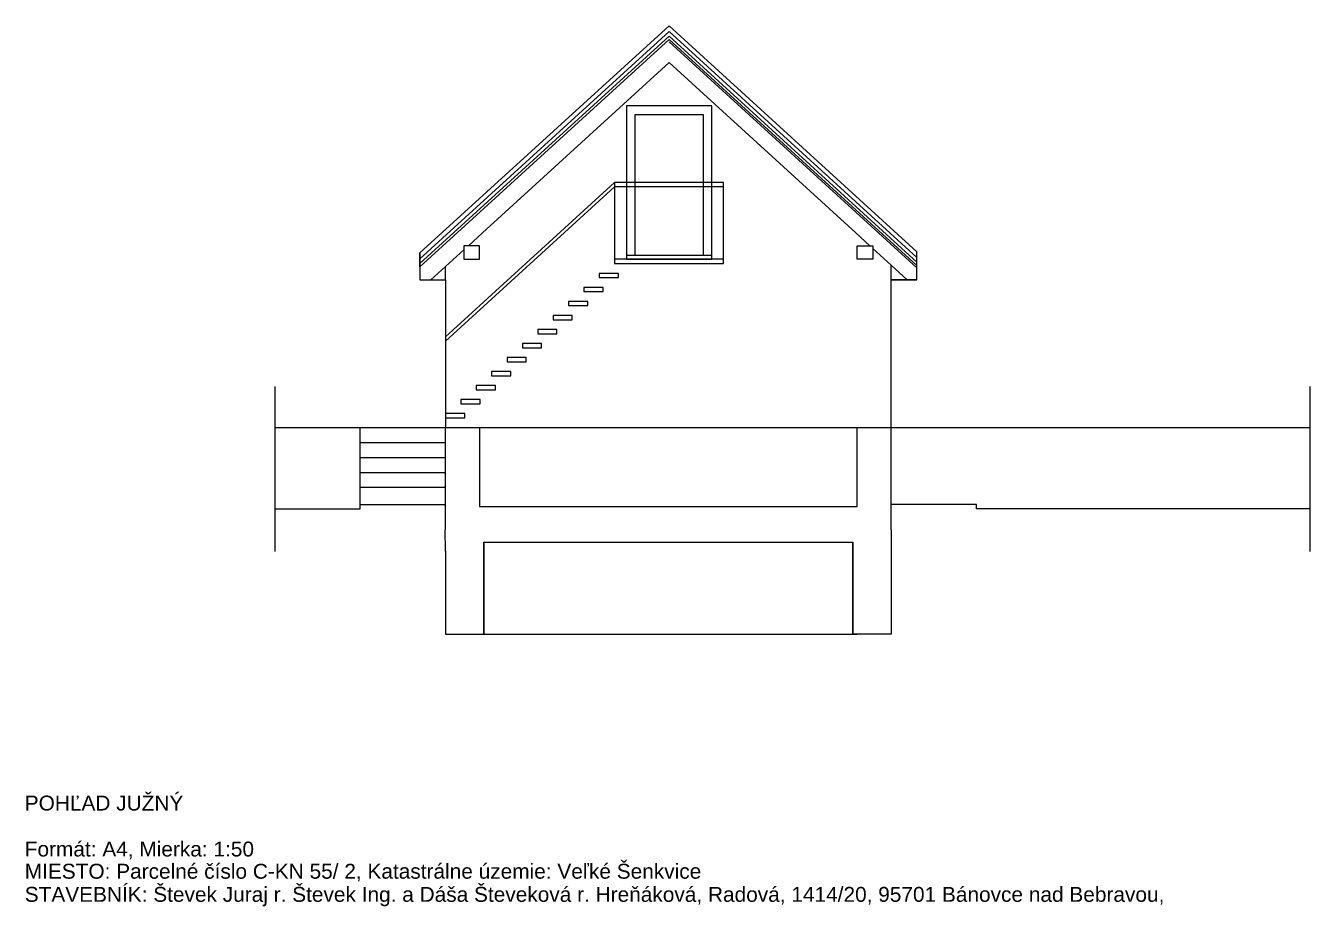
# Model space of a CAD drawing. Header units: millimetres. Extents: x 465413 to 965836, y 2516576 to 3795663.
# Drawn here: x 926872 to 941944, y 2837873 to 2848208 of the extents above; entities that cross this region are included whole.
import ezdxf
from ezdxf.lldxf.tags import DXFTag

# ---------------------------------------------------------------- set-up
doc = ezdxf.new("R2010")
doc.units = ezdxf.units.MM
for name, color, linetype in [('MUR_POH', 64, 'Continuous'), ('MUR_REZ', 3, 'Continuous'), ('PLO_LIN', 6, 'Continuous'), ('TXT_50_MIESTN', 7, 'Continuous')]:
    doc.layers.add(name, color=color, linetype=linetype)
doc.styles.add('ARIAL', font='arial.ttf', dxfattribs={"height": 250})
tags = doc.linetypes.add('DASHED', pattern=[0.75, 0.5, -0.25]).pattern_tags.tags
tags[6:7] = [DXFTag(74, 4), DXFTag(75, 0), DXFTag(340, '0'), DXFTag(46, 1.0), DXFTag(50, 0.0), DXFTag(44, 0.0), DXFTag(45, 0.0)]
tags[4:5] = [DXFTag(74, 4), DXFTag(75, 0), DXFTag(340, '0'), DXFTag(46, 1.0), DXFTag(50, 0.0), DXFTag(44, 0.0), DXFTag(45, 0.0)]

msp = doc.modelspace()

# ---------------------------------------------------------------- linework, layer by layer
at = {"layer": 'MUR_POH', "color": 8, "linetype": 'DASHED', "ltscale": 250}
for p, q in [((937027.6, 2842292.8), (937027.6, 2841066.2)), ((932247.3, 2842146.2), (932247.3, 2841066.2)), ((932247.3, 2841066.2), (932247.3, 2842146.2)), ((936577.6, 2842146.2), (936577.6, 2841066.2)), ((936577.6, 2841066.2), (936577.6, 2842146.2)), ((931797.3, 2842042.8), (931797.3, 2841066.2)), ((931797.3, 2841066.2), (932247.3, 2841066.2)), ((937027.6, 2841066.2), (936577.6, 2841066.2))]:
    msp.add_line(p, q, dxfattribs=at)
at = {"layer": 'MUR_POH', "color": 8, "linetype": 'DASHED', "ltscale": 250, "flags": 128}
for points in [[(930797.3, 2842539.8), (930797.3, 2843491.3)], [(931797.3, 2842292.8), (931797.3, 2843491.3)], [(932197.3, 2843491.3), (932197.3, 2842566.2)], [(936627.6, 2842566.2), (936627.6, 2843491.3)], [(937027.6, 2842292.8), (937027.6, 2843491.3)], [(930797.3, 2843316.3), (931797.3, 2843316.3)], [(930796.1, 2843141.3), (931797.3, 2843141.3)], [(930797.3, 2842966.3), (931797.3, 2842966.3)], [(930797.3, 2842791.3), (931797.3, 2842791.3)], [(929797.3, 2842539.8), (930797.3, 2842539.8), (930797.3, 2842589.8), (931797.3, 2842589.8)], [(932197.3, 2842566.2), (936627.6, 2842566.2)], [(941943.6, 2842539.8), (938027.6, 2842539.8), (938027.6, 2842589.8), (937027.6, 2842589.8)], [(931797.3, 2842042.8), (931794.6, 2842292.8)], [(932247.3, 2842146.2), (936577.6, 2842146.2)], [(932197.3, 2841066.2), (936627.6, 2841066.2)]]:
    msp.add_lwpolyline(points, dxfattribs=at)
at = {"layer": 'MUR_REZ', "flags": 128}
for points in [[(937027.6, 2843491.3), (937027.6, 2845225), (937327.6, 2845225), (937327.6, 2845555.9), (934420.6, 2848208.1), (931497.3, 2845541), (931497.3, 2845225), (931797.3, 2845225), (931797.3, 2843491.3)], [(929797.3, 2842038.3), (929797.3, 2843973.7)], [(941943.6, 2842038.3), (941943.6, 2843973.7)], [(929797.3, 2843491.3), (941943.6, 2843491.3)]]:
    msp.add_lwpolyline(points, dxfattribs=at)
at = {"layer": 'PLO_LIN', "color": 252}
for p, q in [((934420.6, 2848208.1), (931497.3, 2845541)), ((931497.3, 2845473.3), (934420.6, 2848140.5)), ((937327.6, 2845555.9), (934420.6, 2848208.1)), ((934420.6, 2848140.5), (937327.6, 2845488.2)), ((934420.6, 2848086.3), (931497.3, 2845419.1)), ((937327.6, 2845434), (934420.6, 2848086.3)), ((937327.6, 2845393.4), (934420.6, 2848045.7)), ((934420.6, 2848018.6), (937327.6, 2845366.4)), ((936611.3, 2845776.2), (934420.6, 2847775)), ((937327.6, 2845366.4), (937327.6, 2845555.9)), ((937215.5, 2845225), (937027.6, 2845396.4)), ((937327.6, 2845225), (937327.6, 2845366.4)), ((937327.6, 2845225), (937215.5, 2845225))]:
    msp.add_line(p, q, dxfattribs=at)
for points in [[(934420.6, 2848045.7), (931497.3, 2845378.5), (931497.3, 2845225), (931625.7, 2845225), (931797.3, 2845381.5)], [(932229.9, 2845776.2), (934420.6, 2847775)], [(934920.6, 2845466.2), (934920.6, 2847266.2), (933920.6, 2847266.2), (933920.6, 2845466.2)], [(934020.6, 2845516.2), (934020.6, 2847166.2), (934820.6, 2847166.2), (934820.6, 2845516.2)], [(931797.3, 2844555.8), (933781.5, 2846366.2)], [(931797.3, 2844505.8), (933781.5, 2846316.2)], [(935058.5, 2845466.2), (935058.5, 2846366.2), (933781.5, 2846366.2), (933781.5, 2845466.2)], [(935058.5, 2845416.2), (935058.5, 2846316.2), (933781.5, 2846316.2), (933781.5, 2845416.2)], [(932065.5, 2845626.2), (932229.9, 2845776.2)], [(936611.3, 2845776.2), (936775.8, 2845626.2)], [(931797.3, 2845381.5), (932012.3, 2845577.7)], [(936812.6, 2845592.6), (937027.6, 2845396.4)], [(931497.3, 2845378.5), (931497.3, 2845541)], [(933920.6, 2845516.2), (934920.6, 2845516.2)], [(933920.6, 2845466.2), (934920.6, 2845466.2)], [(937027.6, 2845225), (937027.6, 2845396.4)], [(931797.3, 2845225), (931797.3, 2845381.5)], [(931497.3, 2845225), (931797.3, 2845225)], [(937215.5, 2845225), (937027.6, 2845225)]]:
    msp.add_lwpolyline(points, dxfattribs=at)
for points in [[(932012.3, 2845626.2), (932012.3, 2845466.2), (932197.3, 2845466.2), (932197.3, 2845626.2)], [(936812.6, 2845626.2), (936812.6, 2845466.2), (936627.6, 2845466.2), (936627.6, 2845626.2)], [(933781.5, 2845466.2), (933781.5, 2845416.2), (935058.5, 2845416.2), (935058.5, 2845466.2)], [(933601.1, 2845301.6), (933601.1, 2845251.6), (933826.1, 2845251.6), (933826.1, 2845301.6)], [(933420.7, 2845137.1), (933420.7, 2845087.1), (933645.7, 2845087.1), (933645.7, 2845137.1)], [(933240.4, 2844972.5), (933240.4, 2844922.5), (933465.4, 2844922.5), (933465.4, 2844972.5)], [(933060, 2844807.9), (933060, 2844757.9), (933285, 2844757.9), (933285, 2844807.9)], [(932879.6, 2844643.3), (932879.6, 2844593.3), (933104.6, 2844593.3), (933104.6, 2844643.3)], [(932699.2, 2844478.7), (932699.2, 2844428.7), (932924.2, 2844428.7), (932924.2, 2844478.7)], [(932518.8, 2844314.2), (932518.8, 2844264.2), (932743.8, 2844264.2), (932743.8, 2844314.2)], [(932338.4, 2844149.6), (932338.4, 2844099.6), (932563.4, 2844099.6), (932563.4, 2844149.6)], [(932158, 2843985), (932158, 2843935), (932383, 2843935), (932383, 2843985)], [(931977.7, 2843820.4), (931977.7, 2843770.4), (932202.7, 2843770.4), (932202.7, 2843820.4)], [(931797.3, 2843655.8), (931797.3, 2843605.8), (932022.3, 2843605.8), (932022.3, 2843655.8)]]:
    msp.add_lwpolyline(points, close=True, dxfattribs=at)

# ---------------------------------------------------------------- texts
at = {"layer": 'TXT_50_MIESTN', "style": 'ARIAL'}
for s, p in [('POHĽAD JUŽNÝ', (926860.7, 2838997.6)), ('Formát: A4, Mierka: 1:50', (926860.7, 2838458.1)), ('MIESTO: Parcelné číslo C-KN 55/ 2, Katastrálne územie:^JVeľké Šenkvice', (926860.7, 2838197.4)), ('STAVEBNÍK: Števek Juraj r. Števek Ing. a Dáša Števeková r. Hreňáková, Radová, 1414/20, 95701 Bánovce nad Bebravou,', (926860.7, 2837926.2))]:
    msp.add_text(s, height=175, dxfattribs=at).set_placement(p)

doc.saveas('drawing.dxf')
